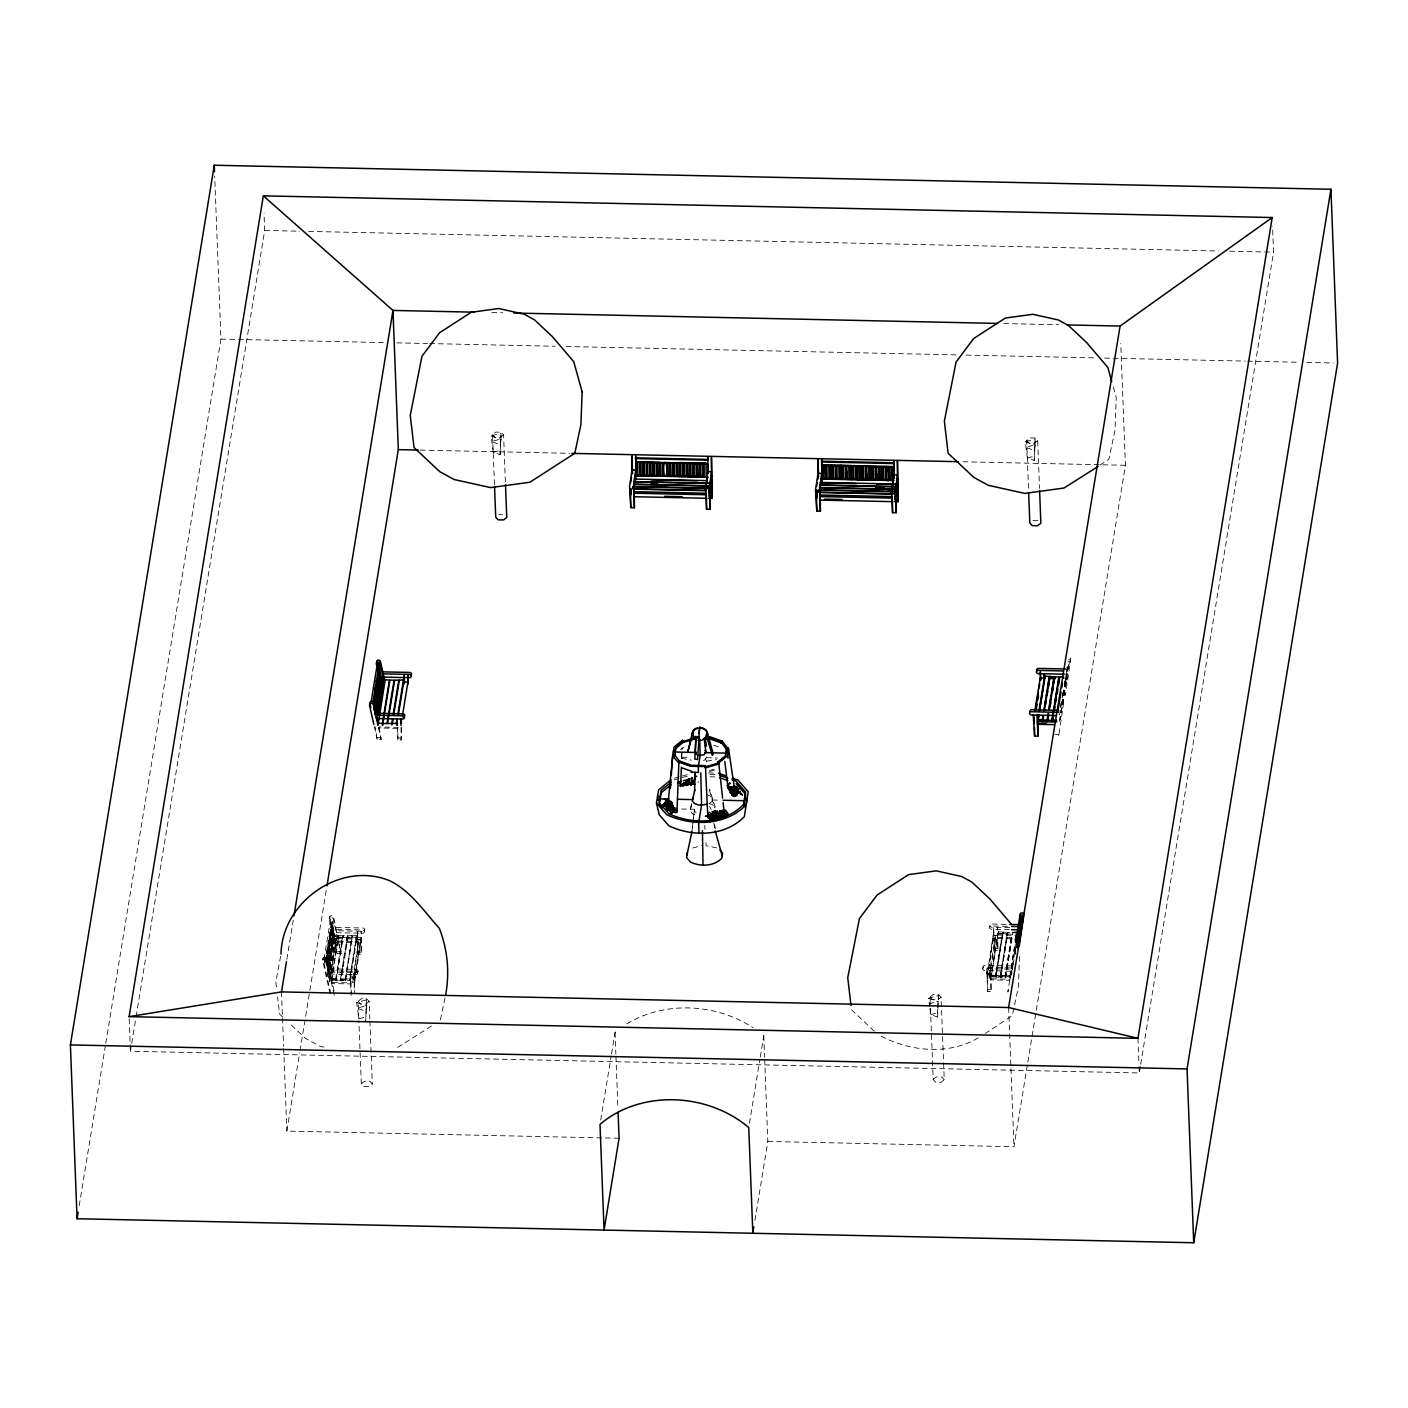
<?xml version="1.0" encoding="UTF-8"?>
<svg xmlns="http://www.w3.org/2000/svg" width="1408" height="1408" viewBox="0 0 1408 1408"><rect width="100%" height="100%" fill="white"/><g stroke="black" fill="none" stroke-linecap="round" stroke-linejoin="round"><path stroke-width="0.75" stroke-dasharray="5 3.75" d="M366.661 999.786L365.675 1021.328L366.661 999.786L356.717 1002.566L358.846 1018.899L366.414 1016.787M500.104 454.731L501.072 433.189L491.146 435.952L493.275 452.302L500.104 454.731L501.072 433.189M929.966 1008.48L930.758 1014.622L937.587 1017.034L937.587 1009.237M937.587 1007.301L938.573 995.491L928.629 998.272L929.702 1006.438M1034.211 460.504L1035.179 438.962L1025.253 441.742L1027.382 458.075L1034.211 460.504L1035.179 438.962M937.587 1017.034L938.573 995.491M681.736 758.454L682.158 747.666M1019.55 956.419L1018.371 987.008L1012.299 1015.59L985.442 1033.384M331.214 980.338L338.378 935.352L342.549 935.686L342.478 937.323L338.307 936.989L331.214 980.338L335.386 980.672L342.549 935.686M335.386 980.672L335.456 979.035L331.285 978.701M338.307 936.989L338.378 935.352M350.398 978.525L350.469 976.888L354.622 977.222L361.082 937.816L356.91 937.482L350.398 978.525L354.552 978.859L354.693 982.362L352.757 982.326L352.616 978.824L359.058 939.418L360.994 939.453L354.693 982.362M352.616 978.824L354.552 978.859L354.622 977.222M354.552 978.859L361.082 937.816M991.214 976.73L998.378 931.744L1002.531 932.078L1002.461 933.715L995.368 977.064L991.214 976.73L998.378 931.744M995.368 977.064L1002.531 932.078M995.949 977.064L1003.112 932.096L1007.266 932.43L1007.195 934.05L1000.102 977.398L995.949 977.064L1003.112 932.096M1000.102 977.398L1007.266 932.43M681.507 758.19L681.842 751.819M698.122 782.83L698.245 781.581M692.877 822.923L691.909 831.635L694.602 808.051M693.334 818.84L694.408 809.283L679.677 808.966M1015.274 946.37L1014.64 950.682L1014.974 948.71M1011.93 971.573L1011.419 975.022L1012.774 966.715M1060.664 707.608L1061.579 701.624M1062.459 696.89L1063.638 689.093M1068.214 665.843L1065.645 682.51L1065.31 678.427M1065.134 680.205L1065.363 684.323M1066.49 671.704L1067.211 666.776M1062.09 704.282L1066.507 671.158M1060.558 704.018L1062.494 704.317L1063.005 700.867M1066.613 680.328L1067.141 676.878L1060.171 719.734L1060.699 716.285L1058.763 715.986M1068.936 664.91L1069.446 661.461L1067.528 661.162M79.2 1205.741L105.424 1045.405M105.776 1043.24L220.95 339.082L214.685 176.123M1140.357 1066.454L1139.301 1072.949L130.434 1051.248L135.749 1018.776M136.101 1016.611L264.686 230.454L264.018 213.154M286.845 959.341L293.234 920.269M619.08 1138.245L286.862 1131.099L299.64 1052.973M299.992 1050.808L326.621 888.026M322.784 960.01L323.118 958.038M329.56 918.632L329.877 916.661M324.016 959.112L330.458 919.706L332.376 919.494L333.15 922.979L326.709 962.386L324.808 962.597L324.016 959.112L325.934 958.901L329.05 973.491L325.512 961.523L326.515 960.362L325.512 961.523M324.808 962.597L331.25 923.19L330.458 919.706M326.938 957.792L329.648 969.848L326.286 956.824L329.349 971.661L325.811 959.693L332.376 919.494M328.997 968.88L326.709 954.254L327.694 953.11L329.947 968.035L326.586 955.011M327.818 952.354L327.166 951.386L330.546 964.41L327.008 952.442L329.419 966.31L330.422 965.166L327.466 949.555L329.894 963.442M328.715 946.898L328.064 945.93L331.426 958.971L327.888 947.003L330.317 960.872L331.302 959.71L328.363 944.117L330.792 958.003M329.595 941.459L328.962 940.491L332.024 955.328L329.085 939.734L330.07 938.573L331.672 952.547M330.493 936.003L329.842 935.035L333.203 948.077L329.666 936.109L332.094 949.978L333.08 948.834L330.141 933.222L332.57 947.109M331.39 930.565L330.739 929.597L334.101 942.621L330.563 930.653L332.992 944.539L333.978 943.378L331.038 927.784L333.45 941.653M336.67 938.52L330.211 977.926L328.31 978.138L327.518 974.653L333.978 935.246L335.878 935.035L336.67 938.52L333.872 939.083L331.338 925.971L333.573 940.914L334.576 939.752L331.637 924.158L334.699 938.995M328.24 973.579L325.688 960.45M328.539 971.766L329.525 970.605L327.219 955.979M328.31 978.138L334.875 937.939L332.147 925.883M335.157 936.126L334.171 937.27L335.157 936.126L332.446 924.053M330.211 977.926L329.437 974.442L335.878 935.035M329.595 978.331L336.037 938.907L337.99 938.96L331.672 981.869L329.736 981.834L329.595 978.331L331.549 978.366L331.672 981.869M329.736 981.834L336.037 938.907M331.197 978.965L331.021 980.021L350.539 980.443L350.715 979.387L331.197 978.965L331.813 983.541L350.662 983.946L350.838 982.89L331.989 982.485M337.11 953.656L329.806 917.506A1.954 1.637 9.3 0 1 331.355 915.675A1.954 1.637 9.3 0 1 333.626 917.083L341.053 953.744L337.11 953.656L329.49 919.477A1.954 1.637 9.3 0 1 331.038 917.646A1.954 1.637 9.3 0 1 333.309 919.054L341.053 953.744M336.072 980.69L343.165 937.341L347.318 937.429L347.266 935.792L343.094 935.704L336.072 980.69L340.243 980.778L347.829 935.81L351.965 935.651L352.176 937.288L348.022 937.446L340.93 980.795L345.083 980.637L352.528 935.651L356.682 935.51L349.782 980.496L345.646 980.637L345.453 979.018L349.589 978.859L356.682 935.51M379.157 727.373L381.11 739.552L377.168 739.464L375.109 726.81M347.266 935.792L340.243 980.778M345.083 980.637L351.965 935.651M345.646 980.637L352.528 935.651M352.757 982.326L359.058 939.418M357.826 954.114L357.333 931.163L357.826 954.114L361.152 954.184L361.222 931.251L361.152 954.184M397.496 728.376L397.672 727.32L378.822 726.915L378.646 727.971L397.496 728.376L397.355 724.874M357.685 973.034L358.002 971.062A1.954 1.637 9.3 0 0 355.995 969.39L329.173 968.81L328.838 970.781L355.678 971.362A1.954 1.637 9.3 0 1 357.685 973.034A1.954 1.637 9.3 0 1 355.802 974.635L329.578 974.072M364.443 931.656L364.778 929.685A1.954 1.637 9.3 0 0 362.771 928.013L335.931 927.432L335.614 929.403L362.437 929.984A1.954 1.637 9.3 0 1 364.443 931.656A1.954 1.637 9.3 0 1 362.578 933.258L336.354 932.694L336.67 930.723L362.894 931.286A1.954 1.637 9.3 0 0 364.778 929.685M401.403 727.531L401.21 739.974L397.883 739.904L397.795 727.443M600.706 1120.082L611.178 1056.018M611.53 1053.888L615.032 1032.522A105.002 87.63 9.3 0 1 618.218 1029.899M706.728 756.906L704.669 760.021L701.853 760.795M706.517 761.957L705.496 758.824M711.234 809.635L709.526 806.221M749.461 1123.285L759.933 1059.221M760.285 1057.074L763.77 1035.725A105.002 87.63 9.3 0 0 760.866 1033.349M754.917 1220.454L767.835 1141.448L764.685 1059.467M982.731 968.933L983.066 966.962A1.954 1.637 9.3 0 1 984.931 965.36L1011.771 965.941L1011.437 967.912L984.614 967.331A1.954 1.637 9.3 0 0 982.731 968.933A1.954 1.637 9.3 0 0 984.738 970.605L1010.962 971.168L1011.278 969.197L985.072 968.634A1.954 1.637 9.3 0 1 983.066 966.962M1009.466 929.614L991.514 929.227A1.954 1.637 9.3 0 1 989.507 927.555L989.824 925.584A1.954 1.637 9.3 0 1 991.707 923.982L1007.67 924.51M995.491 935.546L989.05 974.952L987.114 974.899L993.362 933.856L997.498 933.698L997.691 935.334L993.555 935.493L987.237 978.419L989.19 978.454L995.632 939.048L995.491 935.546L993.555 935.493L993.362 933.856M987.237 978.419L993.555 935.493M987.765 991.619L986.726 968.669L987.765 991.619L991.109 991.69L990.616 968.757L991.109 991.69M994.541 950.242L993.502 927.291L994.541 950.242L997.867 950.312L997.392 927.379L997.867 950.312M990.81 975.286L990.634 976.342L1010.152 976.765L1010.31 975.709L990.81 975.286L990.774 979.862L1009.624 980.267L1009.8 979.211L990.95 978.789L990.774 979.862M987.114 974.899L991.25 974.741L997.498 933.698M997.586 933.909L1012.053 934.173L1004.96 977.522L1000.806 977.434L1000.736 975.779L1007.829 932.43L1012 932.536M1000.806 977.434L1007.829 932.43M1004.96 977.522L1011.648 934.701M1014.869 946.37L1009.8 977.363L1005.664 977.522L1012.546 932.536M1005.664 977.522L1012.739 934.173M1009.8 977.363L1014.218 947.549M1008.198 990.088L1007.882 992.059L1013.285 955.662A1.954 1.637 9.3 0 1 1013.654 954.906M1010.944 974.758L1015.344 947.795M1012.282 969.496L1013.637 961.189M1014.587 954.078L1015.608 947.848M1013.109 964.638L1014.464 956.349M1014.816 954.272L1015.485 950.118M1015.326 954.29L1015.52 952.16M1061.262 704.158L1061.456 702.029M1063.515 690.395L1063.867 693.387M1064.818 682.37L1064.994 681.314M1062.97 694.971L1064.325 686.682M1064.659 684.605L1065.346 680.451L1065.469 683.954M1059.362 721.301L1065.821 681.437L1064.835 681.296M1066.56 675.981L1066.736 674.925M1066.859 674.168L1066.208 672.971M1067.334 671.299L1066.331 672.232M1062.494 704.317L1069.446 661.461M1065.733 693.211L1065.398 695.182L1070.749 659.296A1.954 1.637 9.3 0 0 1068.056 657.448M767.835 1141.448L1013.971 1146.728L1027.47 1064.272M1027.822 1062.09L1125.432 465.274L1120.75 343.464M1140.709 1064.29L1273.554 252.155L1272.55 226.195M280.614 956.261L275.827 981.992L276.584 988.416M440.387 1019.867L445.579 995.386M690.483 809.195L691.768 803.44M691.61 803.686L690.184 811.008L692.982 814.194L696.608 815.478M494.472 484.598L492.554 434.667L495.739 432.115L501.248 432.238L503.589 434.914L505.419 482.68M503.589 434.914L500.403 437.448L494.877 437.342L492.554 434.667M1028.491 488.206L1026.661 440.44L1029.846 437.888L1035.355 438.011L1037.678 440.686L1039.526 488.453M1037.678 440.686L1034.51 443.238L1028.984 443.115L1026.661 440.44M358.794 1018.635L358.125 1001.264L361.31 998.712L366.819 998.835L369.16 1001.51L369.829 1018.882M680.75 749.584L683.901 747.067M369.16 1001.51L365.974 1004.045L360.448 1003.939L358.125 1001.264M708.998 803.898L712.043 801.451L712.518 798.582L710.283 796.03L705.971 794.499M361.293 1083.773L364.478 1081.221L369.987 1081.344L372.328 1084.002L369.142 1086.554L363.616 1086.448L361.293 1083.773L358.882 1020.8M930.037 996.97L933.222 994.435L938.731 994.541L941.072 997.216L944.24 1079.725L941.054 1082.277L935.528 1082.154L933.205 1079.478L930.037 996.97L932.36 999.645L937.886 999.768L941.072 997.216M933.205 1079.478L936.39 1076.926L941.899 1077.05L944.24 1079.725M1100.018 465.15L1108.923 459.043L1114.978 430.478L1116.245 397.69L1112.901 385.616M431.482 1025.974L395.454 1048.854M978.208 1037.854C948.781 1055.613 908.442 1051.477 879.102 1035.003M493.275 452.302L500.843 450.19M1027.382 458.075L1034.95 455.963M674.467 778.219L680.434 776.547M682.422 775.984L688.389 774.33M674.203 779.838L680.381 778.114M682.44 777.533L690.694 775.227M709.491 770.475L715.686 768.75M709.474 771.566L717.059 769.437M692.859 848.003L701.448 845.61M929.016 1003.886L938.678 1001.176M930.758 1014.622L938.326 1012.493M706.64 761.13L716.443 759.651M331.25 923.19L333.15 922.979M325.811 959.693L326.814 958.549L328.416 972.523M327.518 974.653L329.437 974.442M352.739 937.288L356.875 937.147M344.89 979L340.736 979.158L340.93 980.795M986.902 973.262L991.056 973.122M1005.453 975.885L1009.606 975.726M264.686 230.454L299.851 231.211M308.651 231.405L1218.589 250.976M1229.589 251.205L1273.554 252.155M491.832 312.558L502.814 312.787M1003.658 323.558L1058.57 324.738M220.95 339.082L385.81 342.619M396.81 342.866L427.574 343.517M429.774 343.57L555.069 346.262M566.051 346.491L957.317 354.904M966.117 355.098L1095.811 357.878M1104.594 358.072L1245.27 361.099M1247.47 361.152L1298.035 362.243M1306.818 362.419L1333.2 363M420.288 450.102L569.659 453.323M962.878 461.771L1125.432 465.274M1033.014 520.397L1038.523 520.52M498.907 514.624L502.586 514.712M1055.032 734.501L1058.957 734.589L1058.64 736.56L1063.973 700.674A1.954 1.637 9.3 0 0 1063.216 699.125M377.502 737.493L381.427 737.581M398.2 737.933L401.526 738.003M681.982 757.222L690.712 757.398M706.587 757.75L717.499 757.979M708.365 772.957L716.373 773.133M709.914 774.4L715.563 774.523M710.002 776.811L717.534 776.987M712.272 800.008L720.931 800.202M1009.782 927.643L991.83 927.256A1.954 1.637 9.3 0 1 989.824 925.584M997.41 934.965L1016.91 935.387M997.709 937.411L1016.576 937.816M997.533 938.485L1016.4 938.89M993.696 939.013L995.632 939.048M994.858 948.27L998.202 948.341M337.973 937.587L357.474 938.01L357.298 939.066L337.797 938.643M336.178 942.427L338.131 942.462M359.198 942.92L361.134 942.955M337.427 951.702L341.37 951.773M358.142 952.142L361.469 952.213M1000.736 975.779L1004.907 975.885M329.894 972.101L356.118 972.664A1.954 1.637 9.3 0 0 358.002 971.062M988.099 989.648L991.426 989.718M1007.354 926.482L991.39 925.954A1.954 1.637 9.3 0 0 989.507 927.555M998.307 933.381L1002.461 933.715M1003.024 933.715L1007.195 934.05M991.285 975.093L995.456 975.427M996.019 975.445L1000.173 975.779M356.84 939.118L360.994 939.453M1064.536 683.109L1065.522 683.25M1063.357 690.378L1064.342 690.518M1063.058 692.19L1064.043 692.331M1062.934 692.947L1059.485 715.053L1060.488 714.12M1062.758 694.003L1063.744 694.144M1061.28 703.085L1062.266 703.226M681.384 758.226L691.31 760.126M324.051 1047.077L319.774 1046.126L305.395 1038.312L288.693 1022.63M1025.253 441.742L1034.211 444.91M491.146 435.952L500.104 439.138M713.627 745.219L719.224 747.208M709.051 803.44L712.659 804.725L715.458 807.91L709.526 789.061M716.672 847.88L706.165 845.715L705.69 839.608M928.629 998.272L937.587 1001.458M356.717 1002.566L365.675 1005.734M851.488 1009.8L875.794 1032.592M282.621 1016.946L279.576 1014.094L277.587 996.97M694.197 810.515L696.115 812.698M709.35 790.134L714.595 807.787M332.27 925.126L334.998 937.182M378.382 727.302L381.11 739.552M374.317 726.634L377.168 739.464M334.136 991.109L326.85 958.461A1.954 1.637 9.3 0 0 324.579 957.053A1.954 1.637 9.3 0 0 323.03 958.883L330.669 993.08M334.277 995.122L326.533 960.432A1.954 1.637 9.3 0 0 324.262 959.024A1.954 1.637 9.3 0 0 322.714 960.854L330.352 995.051M714.613 824.648L715.405 828.714M713.768 823.134L714.859 828.978M347.829 935.81L348.022 937.446M349.589 978.859L349.782 980.496M704.739 825.458L704.968 829.453M1137.963 1038.33L1138.966 1064.29M1139.054 1066.454L1139.301 1072.949M1010.117 975.392L1010.258 978.912M1008.621 1007.53L1013.971 1146.728M989.05 974.952L989.19 978.454M763.77 1035.725L764.614 1057.302M615.032 1032.522L615.859 1054.099M615.93 1056.264L617.918 1108.043M397.39 727.32L397.883 739.904M369.899 1021.046L372.328 1084.002M350.574 972.541L351.366 993.52M350.715 979.387L350.662 983.946M350.24 974.512L351.05 995.491M343.094 935.704L343.165 937.341M281.512 991.901L283.606 1046.267M283.694 1048.45L286.862 1131.099M129.184 1018.811L130.099 1042.606M130.187 1044.771L130.434 1051.248M401.051 727.408L401.21 739.974M354.446 972.629L354.71 993.59M354.13 974.6L354.323 991.373M626.824 1023.915A105.002 87.63 9.3 0 1 753.174 1027.787M1012.968 957.634A1.954 1.637 9.3 0 1 1014.13 956.384M1062.899 701.096A1.954 1.637 9.3 0 1 1063.656 702.645M1068.725 659.366A1.954 1.637 9.3 0 1 1070.414 661.267M328.592 947.654L327.589 948.816L330.827 962.597L328.592 947.654M329.472 942.216L328.486 943.36L331.725 957.141L329.472 942.216M330.37 936.76L329.384 937.922L332.622 951.702L330.37 936.76M331.267 931.322L330.264 932.466L333.502 946.264L331.267 931.322M338.747 941.107L338.571 942.163L357.438 942.568L357.614 941.512L338.747 941.107M366.766 1005.47L365.816 1011.278L357.104 1008.181L366.766 1005.47M501.195 438.874L500.245 444.682L491.533 441.584L501.195 438.874M1035.302 444.646L1034.352 450.454L1025.64 447.357L1035.302 444.646M1066.789 669.346L1067.458 670.542L1066.789 669.346M1067.088 667.533L1067.739 668.73L1067.088 667.533"/><path stroke-width="1.5" d="M635.448 458.674L635.694 455.946L636.187 475.834M707.608 460.222L707.854 457.494L707.978 458.638M694.971 779.662L695.077 773.59M699.899 726.792C699.987 727.056 696.115 746.733 704.158 738.461M694.637 790.891L694.954 772.13M678.85 763.048L676.931 812.363L675.629 812.733L668.008 804.003L672.654 755.973L674.643 755.726L675.858 748.299L683.707 741.998M681.402 767.096L680.627 786.509L680.029 785.822L694.39 781.81M635.747 473.651L633.318 488.277L635.677 470.043L632.069 469.955L629.552 486.358L630.802 507.637L634.41 507.725L634.304 495.422M378.048 724.75L385.211 679.782L389.382 680.117L382.219 725.085M403.674 683.531L403.744 681.912L407.898 682.246L407.827 683.866M1039.104 714.648L1038.048 721.142L1042.202 721.477L1042.906 717.147M1042.202 721.477L1042.994 715.51M1048.062 713.698L1046.936 721.829L1042.765 721.494L1043.557 715.528M1045.141 677.794L1045.211 676.157L1049.365 676.491L1047.869 686.805M1048.45 686.805L1049.928 676.509L1054.099 676.843L1053.307 682.81M699.23 733.462L699.494 729.344M695.306 752.435L695.992 738.144M670.366 788.48L670.982 779.803L658.61 789.87L656.462 802.982L659.226 814.774L668.87 825.81C692.842 837.197 725.067 836.44 744.374 816.605L747.173 798.354L744.603 798.301L744.691 800.712L723.078 800.254M671.282 775.474L672.654 755.973M691.909 831.635L686.981 854.938M693.81 781.493L694.074 779.398M706.27 497.218L706.094 498.274L633.934 496.725L633.899 484.933M711.181 483.226L711.55 480.709L711.269 484.774L711.181 483.226L633.97 481.571M892.25 500.579L892.074 501.635L819.914 500.086L819.72 495.018L820.072 492.501L892.232 494.05M897.53 484.07L897.248 488.154L897.53 484.07L820.301 482.416M1016.558 937.763L1020.061 914.285A1.954 1.637 9.3 0 1 1022.226 912.965A1.954 1.637 9.3 0 1 1023.915 914.866M1019.198 946.528L1023.581 916.837A1.954 1.637 9.3 0 0 1021.891 914.936A1.954 1.637 9.3 0 0 1019.726 916.256M1017.861 935.616L1018.389 932.149L1020.307 932.448L1019.797 935.898L1017.861 935.616L1016.84 941.829M1020.694 916.749L1020.184 920.198L1022.102 920.498L1022.63 917.03L1020.694 916.749L1015.942 945.771M1017.28 942.339L1020.395 922.363M1018.846 937.006L1017.227 947.742L1017.298 941.266M1017.333 947.162L1021.222 922.486M70.4 1044.912L214.28 165.246L1330.93 189.27L1337.6 363.088L1193.72 1242.754L77.07 1218.73L70.4 1044.912L1187.05 1068.918L1330.93 189.27M77.07 1218.73L78.144 1212.235M129.114 1016.646L263.349 195.853L1272.216 217.536L1137.963 1038.33L129.114 1016.646L281.512 991.901L1008.621 1007.53L1137.963 1038.33M281.512 991.901L286.493 961.506M293.938 915.939L392.973 310.429L263.349 195.853M326.973 885.861L398.323 449.645L392.973 310.429L474.25 312.171M371.184 701.466L377.291 664.136L379.21 663.907L379.984 667.392L373.877 704.722M372.75 703.331L379.21 663.907M374.229 699.336L376.781 712.466L376.13 711.498M377.062 710.635L373.701 697.611L375.971 707.661M375.531 691.328L374.898 690.36M378.259 703.384L375.197 688.53L377.432 703.472M376.376 681.278L378.928 694.408M376.675 679.466L376.499 680.522M377.854 677.09L380.336 690.677L377.784 677.547M378.382 673.922L380.934 687.051L380.283 686.083M381.515 683.408L378.154 670.384L381.234 685.238L378.277 669.627L381.005 681.701L381.99 680.539L379.28 668.483M376.728 704.563L377.414 700.41M376.482 714.278L373.93 701.149L375.654 714.366L376.658 713.205M376.781 712.466L373.824 696.854L376.552 708.928M377.362 708.822L374.827 695.71M377.837 705.954L376.851 707.098L377.837 705.954L375.179 693.422M377.96 705.197L375.408 692.067L377.15 705.285L378.136 704.141M379.034 698.685L378.03 699.846L379.034 698.685L376.763 688.635M379.315 696.872L378.33 698.034L379.315 696.872L376.605 684.816M379.438 696.115L376.904 683.003L378.629 696.221L379.614 695.059M377.502 679.378L380.037 692.49L377.626 678.621M380.336 690.677L380.512 689.621M380.811 687.808L379.808 688.952L380.811 687.808L378.083 675.734M380.934 687.051L378.805 671.352M381.814 681.595L381.99 680.539M376.728 716.514L376.411 718.485L402.635 719.048A1.954 1.637 9.3 0 0 404.518 717.464A1.954 1.637 9.3 0 0 402.512 715.774L375.672 715.211L375.989 713.24L402.829 713.803A1.954 1.637 9.3 0 1 404.835 715.493A1.954 1.637 9.3 0 1 402.952 717.077M376.939 714.718L382.712 679.448L380.794 679.677M378.4 714.05L383.486 682.933L382.712 679.448M382.835 723.466L389.928 680.117L394.099 680.205L387.006 723.554L382.835 723.466L382.906 725.102M391.917 725.05L392.427 719.083M393.131 714.754L398.798 680.064L394.662 680.222L387.57 723.571L391.706 723.413M392.99 719.101L392.269 723.43L396.422 723.272L397.126 718.942L397.32 725.226M393.694 714.754L399.362 680.082L403.515 679.923L403.709 681.56M397.83 714.595L403.515 679.923M398.306 715.088L403.744 681.912M402.477 715.422L407.898 682.246M630.608 482.979L631.523 477.33M630.802 507.637L630.45 489.051M706.059 486.482L705.461 489.826L707.837 471.592L711.445 471.662L709.174 489.597M706.675 482.715L707.59 477.083M706.13 493.698L706.094 498.274M708.787 492.765L711.515 475.27M709.667 486.552L710.178 509.344L706.57 509.274L706.464 496.971M708.928 496.267L710.618 485.971M711.146 483.525L710.829 487.432L711.146 483.525L633.917 481.87M711.973 498.362L711.462 457.565L711.973 498.362L708.365 498.291M705.144 765.6L705.179 766.814L717.57 763.347L717.534 762.133L725.384 755.85L726.598 748.422L728.429 748.194L727.126 756.149L718.714 762.89L718.766 764.086L705.496 767.8L705.144 765.6L691.522 765.318L680.346 761.341L678.973 763.224L672.813 756.184L674.08 747.032L682.475 740.291L683.725 742.245L696.115 738.778M680.346 761.341L680.398 762.555L674.59 754.758L675.805 747.331L683.672 741.03M695.446 751.661L696.397 754.6M692.859 798.16L692.384 801.029L694.619 803.581L698.949 805.112L707.397 804.338M691.117 772.306L698.403 772.464L698.333 765.459M698.368 766.427L700.304 754.53M687.403 852.368L686.576 857.525L690.554 862.083C700.462 866.782 713.768 866.466 721.758 858.282L722.603 853.125L719.946 850.08M698.579 820.459L699.019 832.709M699.002 820.899L701.571 805.165L700.744 772.834M743.688 806.89L745.694 794.534L736.138 783.587M816.587 486.341L817.203 482.574M821.726 477.013L819.298 491.638L821.656 473.405L818.048 473.317L815.531 489.72L816.781 510.998L820.389 511.086L820.283 498.784M816.781 510.998L816.358 490.318M821.85 484L822.043 478.262M819.914 500.086L820.09 499.013M753.861 1226.861L752.822 1233.267L748.757 1127.544A105.002 87.63 9.3 0 0 600.002 1124.358L604.067 1230.064L619.08 1138.245L618.094 1112.355M892.038 489.843L891.44 493.187L893.816 474.954L897.424 475.024L895.048 493.275L897.494 478.632M892.654 486.077L893.27 482.328M895.646 489.914L896.157 512.706L892.549 512.635L892.443 500.333M819.896 485.232L897.125 486.886L894.907 499.646L894.784 496.126M897.952 501.723L897.442 460.926L897.952 501.723L894.344 501.653M1035.091 709.386L1040.178 678.286L1044.331 678.128L1043.856 683.901M1035.302 711.022L1038.347 692.366M1039.034 688.213L1039.702 684.059M1036.446 708.312L1037.133 704.158M1037.802 700.022L1038.488 695.869M1037.854 723.659L1037.925 736.12L1034.598 736.05L1034.51 727.778M1038.893 711.304L1044.331 678.128M1038.752 715.018L1038.083 719.171L1037.89 717.534M1041.814 696.362L1039.438 710.864L1045.211 676.157M1042.483 692.208L1043.17 688.054M1054.363 724.645L1037.608 724.275L1037.766 723.219L1046.162 723.395M1043.698 711.181L1049.365 676.491M1045.035 704.141L1045.757 699.811M1046.461 695.464L1047.165 691.134M1044.261 711.198L1049.928 676.509M1042.765 721.494L1043.486 717.165M1045.598 704.158L1046.32 699.811M1047.024 695.482L1047.728 691.152M1048.784 709.35L1054.099 676.843M1049.418 706.658L1051.195 695.816M1051.899 691.486L1052.603 687.139M1049.347 709.368L1054.662 676.861L1058.816 676.949L1051.794 721.934L1047.64 721.846L1048.626 713.698M1050.122 706.675L1050.826 702.346M1052.603 691.504L1053.307 687.157M1054.011 682.827L1054.662 676.861M1015.274 941.054L1016.699 932.378L1012.546 932.536M1015.555 942.216L1016.576 935.986L1018.512 936.038M1018.054 927.819L1017.738 929.79L1011.525 929.65M1052.146 719.77L1052.867 715.44M1053.571 711.093L1054.275 706.763M1054.979 702.434L1055.701 698.086M1056.405 693.757L1057.109 689.427M1057.83 685.08L1058.534 680.75M1052.286 720.315L1056.44 720.157L1056.634 721.794L1052.48 721.952L1052.286 720.315L1059.379 676.966L1063.515 676.808L1063.726 678.445M1052.85 719.77L1053.554 715.44M1054.258 711.11L1054.962 706.781M1055.683 702.434L1056.387 698.104M1057.091 693.774L1057.813 689.427M1058.517 685.098L1059.221 680.768M1017.597 939.453L1017.421 940.509L1018.424 939.576M1017.72 938.696L1019.603 932.325L1018.547 938.819M1017.702 947.461L1022.63 917.03M1017.931 946.968L1020.307 932.448M1008.621 1007.53L1120.082 326.058L1272.216 217.536M1057.848 711.48L1061.034 691.979M1061.755 687.65L1062.459 683.302M281.019 954.131C281.899 901.894 340.683 860.482 389.822 880.792C410.784 891 424.125 911.469 439.331 928.312C447.709 949.837 449.75 972.699 445.579 995.386M630.96 488.435L630.59 490.459L630.538 488.752M633.054 486.781L710.283 488.435L709.949 492.166L710.723 486.112L633.494 484.44M710.389 489.843L710.723 486.112M896.262 491.797L895.946 495.528L896.262 491.797L819.034 490.142M896.702 489.474L896.368 493.205L896.702 489.474L819.474 487.819M694.813 789.818L692.63 799.586L677.494 799.269M670.683 801.011L670.402 802.314L671.282 801.698M635.87 479.829L635.73 457.829L707.89 459.395L707.854 472.912M635.818 461.648L707.784 464.006M637.63 461.93L639.566 461.965L637.63 461.93L637.806 475.499L639.83 475.218L637.806 475.499M642.893 462.035L643.157 475.288L641.221 475.235M644.459 475.658L646.483 475.358L644.459 475.658L644.283 462.07M649.81 475.429L647.856 475.376M652.872 462.246L653.118 475.499L651.182 475.446M654.438 475.869L656.445 475.57L654.438 475.869L654.245 462.282M659.771 475.64L657.747 475.939L657.571 462.352M662.763 462.81L663.027 476.045L661.074 476.01L660.81 462.757L662.763 462.81L663.027 476.045M661.074 476.01L663.098 475.71M664.4 476.08L666.424 475.781L664.4 476.08C661.602 457.582 668.571 458.022 666.336 476.115M667.462 462.898L669.486 462.598L669.662 476.186L667.726 476.15L667.462 462.898L669.486 462.598M667.726 476.15L667.533 462.563M670.789 462.968L672.813 462.686L672.989 476.256L671.053 476.221L670.789 462.968L672.813 462.686M671.053 476.221L673.059 475.922M674.186 462.704L676.139 462.757L674.186 462.704L674.362 476.291L676.386 475.992L674.362 476.291M677.442 463.126L679.448 462.827L679.642 476.414L677.688 476.362L677.442 463.126L679.448 462.827M677.688 476.362L677.512 462.774M680.838 462.845L682.774 462.898L680.838 462.845L681.014 476.432L682.968 476.485L682.774 462.898M679.642 476.414L677.776 476.027M681.014 476.432L683.038 476.133M684.165 462.915L686.101 462.968L684.165 462.915L684.341 476.502L686.365 476.203L684.341 476.502M687.403 463.338L689.427 463.038L689.603 476.626L687.667 476.573L687.403 463.338L689.427 463.038M687.667 476.573L687.474 462.986M690.8 463.074L692.754 463.109L690.8 463.074L690.994 476.643L692.93 476.696L692.754 463.109M689.603 476.626L687.738 476.238M690.994 476.643L693 476.362M694.126 463.144L696.062 463.179L694.126 463.144L694.302 476.714L696.326 476.432M697.365 463.549L699.389 463.25L699.582 476.837L697.629 476.802L697.365 463.549L699.389 463.25M700.779 463.285L702.715 463.32L700.779 463.285L700.955 476.872L702.891 476.907L702.715 463.32M700.955 476.872L702.979 476.573M704.106 463.355L706.042 463.39L704.106 463.355L704.282 476.942L706.306 476.643M893.886 478.562L893.869 462.757L821.709 461.19L821.85 483.19M893.939 466.576L821.797 465.01M823.803 478.861C825.95 446.424 819.245 481.202 825.81 478.579M826.936 465.362L828.872 465.397L826.936 465.362L827.112 478.949L829.136 478.65M830.262 465.432L832.198 465.467L830.262 465.432L830.438 479.019L832.392 479.054L832.198 465.467M830.438 479.019L832.462 478.72M833.589 465.502L835.525 465.538L833.589 465.502L833.765 479.09L835.789 478.79M836.898 465.573L838.851 465.608L836.898 465.573L837.091 479.16L839.115 478.861L837.091 479.16M840.224 465.643L842.178 465.678L840.224 465.643L840.418 479.23L842.354 479.266L842.178 465.678M840.418 479.23L842.424 478.931M843.55 465.714L845.504 465.749L843.55 465.714L843.726 479.301L845.75 479.002L843.726 479.301M846.806 466.118L848.813 465.819L849.006 479.406L847.053 479.371L846.806 466.118L848.813 465.819M847.053 479.371L846.982 471.469M850.203 465.854L852.139 465.89L850.203 465.854L850.379 479.442L852.333 479.477L852.139 465.89M849.006 479.406L847.141 479.037M850.379 479.442L852.403 479.142M853.53 465.925L855.466 465.978L853.53 465.925L853.706 479.512L855.73 479.213M856.768 466.347L858.792 466.048L858.968 479.618L857.032 479.582L856.768 466.347L858.792 466.048M857.032 479.582L856.838 465.995M860.165 466.066L862.118 466.118L860.165 466.066L860.358 479.653L862.294 479.706L862.118 466.118M858.968 479.618L857.102 479.248M860.358 479.653L862.365 479.354M863.491 466.136L865.427 466.189L863.491 466.136L863.667 479.723L865.691 479.424M867.082 479.459C870.302 482.662 863.72 470.395 866.818 466.206M872.08 466.33L872.344 479.565L870.39 479.53M875.67 479.635L873.717 479.6M877.043 479.67C880.264 482.874 873.699 470.606 876.779 466.435M882.059 466.541L882.306 479.794L880.37 479.741M883.608 480.163L885.632 479.864L883.608 480.163L883.432 466.576M886.934 480.234C883.379 445.914 891.774 486.939 887.022 479.882M891.95 467.086L889.997 467.051L890.261 480.304L892.197 480.339L892.021 466.752L892.25 478.104M686.734 781.07L686.294 782.003L685.643 780.982M679.835 781.44L679.906 784.133M735.486 790.469L735.592 789.536M699.336 739.165L699.688 740.52L697.893 740.203M728.411 784.749L729.52 783.464M719.066 812.962L716.971 815.338L719.154 815.866L720.368 813.349L719.066 812.962L720.192 812.574M734.501 791.138L734.008 790.574M670.93 782.461L661.126 790.31L659.102 802.666L668.677 813.613C692.454 824.912 724.416 824.155 743.582 804.478L745.606 792.123L736.05 781.176L731.914 779.698M671.018 784.872L661.232 792.722L659.208 805.077L661.936 808.21M722.286 759.334L717.57 763.101L718.766 764.086M1098.222 466.382L1063.973 488.03L1024.707 493.398L988.293 485.302L973.931 477.488L948.112 453.27L944.363 421.168L956.067 362.032L973.702 338.501L1005.312 318.067L1032.821 314.301L1058.358 319.968L1068.514 325.547L1086.642 342.549L1107.867 367.488L1111.774 381.586M668.571 801.75L667.445 801.046L669.856 802.102M720.843 741.84L722.269 741.154L728.464 749.408L726.651 749.619L720.843 741.84L709.667 737.862M722.427 742.051L720.878 742.808L709.702 738.83L704.598 738.725M720.896 743.037L722.322 742.35M735.768 788.973L735.539 788.286M697.365 728.024C692.067 728.534 690.571 735.874 695.64 738.021C684.552 730.066 706.182 722.251 707.467 733.656L705.866 730.277L702.029 728.112M677.67 783.147L679.8 782.39L677.618 782.76M681.19 781.546L680.381 781.968M686.048 779.944L687.614 779.574M714.683 814.035L718.133 813.138M696.819 776.16L695.675 776.706M695.798 737.792L682.528 741.506L682.475 740.291M683.232 780.736L684.534 780.366M668.008 804.003L669.31 803.634M721.09 812.275L722.093 811.994M731.65 787.97L732.53 787.758M672.778 754.987L674.59 754.758M726.634 749.39L728.622 749.144L735.592 795.978L736.912 795.608L729.291 786.878L727.971 787.248L724.803 761.429M672.813 756.184L674.643 755.973M377.696 673.27L378.682 672.109L378.77 676.227M377.731 701.659L375.32 687.79M734.606 787.107L733.85 786.808M1065.363 668.976L1038.541 668.395A1.954 1.637 9.3 0 0 1036.939 670.824M1062.864 670.947L1038.206 670.366A1.954 1.637 9.3 0 0 1036.341 671.968A1.954 1.637 9.3 0 0 1038.33 673.64L1064.554 674.203M1058.605 710.354L1031.765 709.773A1.954 1.637 9.3 0 0 1029.882 711.374M1058.27 712.325L1031.448 711.744A1.954 1.637 9.3 0 0 1029.565 713.346A1.954 1.637 9.3 0 0 1031.571 715.018L1055.718 715.546M1009.835 924.528L1018.53 924.563L1018.213 926.534L1011.701 926.499M513.797 313.034L997.075 323.418M1067.37 324.931L1120.082 326.058M398.323 449.645L418.088 450.067M571.859 453.376L958.478 461.683M635.554 458.621L707.714 460.17M839.291 465.397L863.333 465.907M679.536 462.598L705.778 463.162M823.539 465.626L825.563 465.326L825.739 478.914M868.683 466.594L866.73 466.558L866.994 479.794M870.056 466.629L872.01 466.664L872.256 479.917M873.382 466.699L875.336 466.734M878.645 466.805L876.709 466.77L876.973 480.005M880.035 466.84L881.971 466.875L882.235 480.128M883.362 466.91L885.368 466.611L885.562 480.198M886.67 466.981L888.694 466.682L888.888 480.269M640.869 462.334L642.822 462.37L643.086 475.622M644.195 462.405L646.149 462.44M647.522 462.475L649.458 462.51M650.848 462.546L652.784 462.581L653.048 475.834M654.174 462.616L656.11 462.669M828.608 478.403L889.838 479.723M703.859 476.362L635.888 475.693L708.048 477.242M821.867 479.054L894.027 480.603M821.938 482.874L856.926 483.63M876.603 484.053L894.168 484.493M634.322 479.054L707.256 480.621M651.27 479.846L697.189 480.832M819.949 484.933L897.178 486.587M875.794 487.678L884.382 487.872M651.2 483.49L657.642 483.63M819.526 487.502L896.755 489.157L896.808 490.794L897.125 486.886M633.547 484.141L710.776 485.795M821.726 489.192L826.021 489.28M888.237 490.618L892.514 490.706M661.496 486.376L665.79 486.464M819.086 489.826L896.315 491.498M633.107 486.464L710.336 488.136M818.664 492.166L895.893 493.821M632.685 488.805L705.619 490.371M634.093 489.139L706.253 490.688M819.72 495.018L891.862 496.566L892.074 501.635M633.723 491.656L705.883 493.205L705.954 494.754L633.811 493.205M819.79 496.566L891.95 498.115M824.472 499.118L841.966 499.488M664.734 496.32L682.211 496.69M1048.749 678.427L1055.243 678.568M383.17 677.107L409.394 677.67A1.954 1.637 9.3 0 0 411.277 676.086A1.954 1.637 9.3 0 0 409.27 674.397L382.448 673.834L382.765 671.862L409.587 672.426A1.954 1.637 9.3 0 1 410.678 675.506M1047.57 720.21L1051.741 720.298M1046.144 720.949L1037.467 720.773L1037.608 724.275M706.675 736.824L710.301 736.894L722.269 741.154M704.563 737.757L707.978 737.827M675.206 751.045L673.429 751.01L673.658 757.046M726 752.136L727.778 752.171L728.006 758.208M675.242 752.013L696.397 752.47M704.862 752.646L726.035 753.104M698.738 755.427L704.194 754.758L706.094 751.89L704.88 750.517M705.461 766.586L690.888 766.269L678.92 762.027M668.853 799.075L660.211 798.899L660.123 796.488L657.536 796.435L658.451 800.466M708.506 816.042L710.97 815.197M717.728 813.014L719.03 812.733L715.686 813.683L716.707 813.296M1049.858 678.146L1054.029 678.48M1038.118 719.523L1042.272 719.84M1042.835 719.858L1047.006 720.192M378.118 723.131L382.29 723.466M670.208 803.792L670.718 804.373M1018.6 933.258L1019.586 933.398M1018.301 935.07L1019.286 935.211M1018.019 936.883L1019.005 937.024M1017.122 942.322L1018.107 942.462M705.109 745.8L706.429 746.064L705.197 737.968M718.379 773.168L726.264 775.966M732.178 778.078L738.091 780.173L748.246 791.789L746.099 804.918C725.771 825.792 691.838 826.584 666.618 814.598L656.462 802.982M719.523 775.298L727.778 778.237M682.246 762.96L691.557 766.269M719.611 777.709L727.866 780.648M682.44 768.029L691.75 771.338M717.534 762.133L718.714 762.89M682.422 741.189L683.725 742.245M736.578 789.008L736.102 788.462M733.691 787.846L734.906 788.691L733.603 787.494M735.962 789.87L737.845 791.208L735.275 789.958M733.92 785.963L735.046 786.808L734.395 786.051M676.192 809.336L677.283 810.41L676.509 809.811M729.538 782.866L730.453 783.57M724.275 813.102L724.891 813.789L707.854 817.678L705.514 767.642M1011.243 924.035L990.018 899.096L971.89 882.077L961.734 876.515L936.214 870.848L908.688 874.597L877.078 895.03L859.443 918.562L847.739 977.698L850.995 1005.523M705.179 766.568L705.496 767.8M722.181 855.694L715.229 830.914M378.981 670.296L381.691 682.352M377.291 664.136L378.083 667.603M377.907 676.808L380.635 688.864M377.203 681.19L379.914 693.246M376.429 685.872L379.157 697.946M376.13 687.685L378.858 699.758M376.006 688.442L378.734 700.515M375.056 694.179L375.954 698.192M375.39 696.96L377.661 707.01M374.528 697.523L377.238 709.579M373.683 702.504L376.358 715.035M373.912 706.042L375.725 714.085M373.842 706.323L375.602 714.824M373.718 707.08L375.531 715.123M384.56 679.87L380.459 661.496A1.954 1.637 9.3 0 0 378.189 660.088A1.954 1.637 9.3 0 0 376.64 661.918M384.226 681.842L380.125 663.467A1.954 1.637 9.3 0 0 377.854 662.059A1.954 1.637 9.3 0 0 376.306 663.89L377.749 670.296M377.784 721.248L373.683 702.874A1.954 1.637 9.3 0 0 371.413 701.466A1.954 1.637 9.3 0 0 369.864 703.296L370.814 707.573M377.925 725.261L373.366 704.845A1.954 1.637 9.3 0 0 371.096 703.437A1.954 1.637 9.3 0 0 369.547 705.267L373.842 724.504M704.176 738.32L705.954 752.664M1059.379 676.966L1059.573 678.603M1040.178 678.286L1040.389 679.923L1040.336 671.704L1040.882 680.099M1033.736 717.693L1034.07 722.832M1016.699 932.378L1016.893 934.014M396.422 723.272L396.616 724.909M718.854 763.91L722.621 798.125M723.096 802.402L724.046 810.955M1033.701 715.194L1034.246 723.589M1033.243 715.053L1034.598 736.05M895.294 492.043L896.157 512.706M891.686 491.973L892.549 512.635M819.544 490.406L820.389 511.086M709.315 488.682L710.178 509.344M705.707 488.611L706.57 509.274M633.547 487.045L634.41 507.725M1187.05 1068.918L1193.72 1242.754M1058.816 676.949L1058.886 678.586M1039.597 490.618L1040.864 523.178L1037.678 525.73L1032.152 525.624L1029.829 522.949L1028.65 492.554M1044.296 673.886L1044.454 678.093M1043.891 673.763L1044.138 680.064M1037.538 715.264L1037.696 719.47M1037.133 715.141L1037.925 736.12M1016.576 935.986L1016.699 939.506M819.878 488.294L820.037 492.483M817.062 494.454L817.203 497.974M728.429 748.194L728.464 749.408M726.598 748.422L726.651 749.619M631.083 491.093L631.224 494.613M505.507 484.845L506.757 517.405L503.571 519.957L498.045 519.834L495.722 517.176L494.56 486.781M404.413 681.877L404.166 675.594L404.078 683.848M214.28 165.246L214.526 171.776M699.723 740.467L700.163 755.462M702.451 830.702L703.014 864.934M896.526 485.478L896.597 489.333M894.274 478.667L893.834 460.856L893.587 463.584L821.533 461.982L821.674 459.307L822.166 479.195M880.106 466.506L880.299 480.093M878.733 466.47L878.909 480.058M875.406 466.4L875.582 479.987M873.47 466.365L873.646 479.934M870.144 466.277L870.32 479.864M868.754 466.259L868.947 479.846M865.427 466.189L865.621 479.776M862.03 466.453L862.294 479.706M855.466 465.978L855.642 479.547M852.069 466.242L852.333 479.477M845.504 465.749L845.68 479.336M842.09 466.03L842.354 479.266M838.851 465.608L839.027 479.195M835.525 465.538L835.701 479.125M832.128 465.802L832.392 479.054M828.872 465.397L829.066 478.984M821.709 461.19L821.603 465.802M818.523 477.048L818.066 459.219L818.154 478.878M708.101 464.886L708.259 473.229M706.042 463.39L706.218 476.978M702.645 463.654L702.891 476.907M697.453 463.214L697.682 474.566M696.062 463.179L696.256 476.766M692.666 463.443L692.93 476.696M686.101 462.968L686.277 476.555M682.704 463.232L682.968 476.485M676.139 462.757L676.315 476.326M672.725 463.021L672.989 476.256M659.701 475.974L659.507 462.387L657.501 462.686L657.747 475.939M656.198 462.317L656.374 475.904M650.918 462.211L651.112 475.798M649.546 462.176L649.722 475.763M647.61 462.141L647.786 475.728M646.219 462.106L646.395 475.693M640.957 462L641.133 475.587M639.566 461.965L639.76 475.552M632.544 473.686L632.086 455.858L632.139 473.563M408.126 681.965L408.056 675.664L407.81 683.936M401.315 719.154L401.35 723.342M400.963 719.013L401.034 725.314M722.269 815.848L722.234 816.992L722.269 815.848M708.91 814.81L709.878 816.517L708.91 814.81M582.138 391.917L580.888 424.706L574.816 453.27L529.866 482.258L490.6 487.608L454.186 479.53L439.824 471.715L414.005 447.498L410.256 415.395L421.96 356.259L439.595 332.728L471.205 312.294L498.731 308.528L524.251 314.195L534.406 319.774L552.534 336.776L573.76 361.715L582.138 391.917M695.834 737.123L694.848 759.053L697.541 759.51L699.142 737.035L695.57 736.419C695.904 739.165 701.536 737.37 695.834 737.123M715.757 815.707L715.686 817.01L714.437 815.39L715.757 815.707M723.782 814.862L723.712 816.147L722.462 814.528L723.782 814.862M713.31 811.395L713.258 812.522L712.026 811.747L713.31 811.395M721.354 810.55L721.283 811.677L720.051 810.902L721.354 810.55M691.31 779.363L692.56 780.842L691.31 779.363M685.696 784.432L685.643 785.488L686.946 785.118L685.696 784.432M693.722 783.482L693.669 784.538L694.971 784.168L693.722 783.482M719.083 817.115L721.09 817.098L719.083 817.115M669.944 802.771L669.046 802.296L669.944 802.771M710.512 816.834L710.406 818.189L711.814 818.47L710.512 816.834M715.44 812.557L715.317 814L716.76 812.821L715.44 812.557M723.466 811.712L723.36 813.155L724.786 811.976L723.466 811.712M708.981 812.451L707.784 813.789L708.981 812.451M683.637 783.094L683.531 784.432L682.211 784.221L683.637 783.094M691.662 782.144L691.557 783.482L690.237 783.27L691.662 782.144M737.862 788.48L738.742 789.202L737.862 788.48M667.058 806.045L666.336 807.277L667.058 806.045M713.17 814.669L712.923 816.886L710.389 814.422L710.618 813.102L713.17 814.669M668.923 809.899L668.026 810.55L668.923 809.899M713.416 818.206L713.258 819.544L714.666 818.418L713.416 818.206M664.629 805.077L663.749 806.133L664.629 805.077M738.074 790.363L737.915 791.525L738.074 790.363M711.55 819.403L711.392 820.512L712.818 820.002L711.55 819.403M713.293 813.331L713.944 814.88L714.384 813.63L713.293 813.331M721.336 812.486L721.97 814.035L722.41 812.768L721.336 812.486M685.766 783.094L684.587 783.429L685.027 782.25L685.766 783.094M693.792 782.144L692.613 782.478L693.053 781.299L693.792 782.144M1019.374 928.558L1020.026 929.755L1019.374 928.558M1019.674 926.746L1020.325 927.942L1019.674 926.746M1019.973 924.933L1020.624 926.112L1019.973 924.933M1020.272 923.12L1020.923 924.299L1020.272 923.12M716.302 818.136L717.27 819.086L716.302 818.136M816.904 490.09L816.57 493.821L816.904 490.09M668.747 807.682L667.885 808.403L668.747 807.682M666.653 801.24L666.459 802.261L667.55 800.606L666.653 801.24M733.99 787.864L733.797 788.832L733.99 787.864M736.067 794.112L734.976 795.626L736.067 794.112M669.293 800.818L668.712 803.493L666.917 804.584L669.293 800.818M673.323 806.08L673.042 807.382L673.323 806.08M733.814 792.827L733.234 795.344L735.627 791.877L733.814 792.827M692.331 733.11L688.002 751.203L693.634 730.717L692.331 733.11M729.485 788.885L729.203 790.099L729.485 788.885M732.125 793.848L731.843 795.08L732.125 793.848M666.371 802.894L665.421 804.725L666.371 802.894M736.402 792.686L737.123 791.824L736.402 792.686M664.77 802.648L664.453 803.686L665.632 801.926L664.77 802.648M724.821 815.514L724.434 816.781L725.912 816.411L724.821 815.514M706.57 816.253L707.643 816.059L706.57 816.253M738.091 792.862L736.894 794.482L738.091 792.862M670.912 812.029L670.49 813.296L670.912 812.029M715.757 817.749L714.701 817.274L715.757 817.749M669.152 809.283L668.765 810.357L667.814 809.266L669.152 809.283M668.026 805.288L667.515 806.555L668.026 805.288M670.666 810.357L670.155 811.624L670.666 810.357M720.702 814.264L720.262 815.25L721.371 815.373L720.702 814.264M717.429 811.202L716.989 812.187L718.08 812.152L717.429 811.202M725.472 810.357L725.014 811.342L726.106 811.29L725.472 810.357M681.982 784.802L680.434 785.611L681.982 784.802M690.008 783.851L688.459 784.661L690.008 783.851M727.778 813.754L727.179 815.003L724.997 814.493L727.091 812.117L727.778 813.754M710.618 820.459L710.019 821.674L709.526 820.266L710.618 820.459M669.275 803.106L668.73 804.144L669.275 803.106M671.915 808.157L671.37 809.213L671.915 808.157M687.861 780.49L686.629 782.848L687.931 783.182L690.026 780.93L687.861 780.49M707.485 733.867L706.376 735.522L712.29 755.392L713.275 753.896L707.45 733.093L706.13 735.082L707.062 735.645L707.485 733.867M731.157 787.23L730.118 788.445L731.157 787.23M733.797 792.194L732.758 793.426L733.797 792.194M668.483 802.085L667.885 803.106L668.483 802.085M718.062 816.834L717.482 817.731L718.062 816.834M666.917 807.84L666.283 808.861L666.917 807.84M715.07 810.938L714.507 811.835L716.179 810.99L715.07 810.938M723.114 810.075L722.533 810.99L724.205 810.128L723.114 810.075M734.659 793.232L734.043 794.182L734.659 793.232M670.877 808.456L670.173 809.547L670.877 808.456M719.611 811.202L719.84 812.346L719.611 811.202M705.496 816.358L706.746 816.077L705.496 816.358M684.464 785.101L682.792 785.91L684.464 785.101M692.49 784.15L690.818 784.978L692.49 784.15M687.966 783.992L687.386 784.837L687.966 783.992M674.133 811.642L671.898 813.366L671.757 811.554L674.133 811.642M663.45 804.179L662.482 805.323L663.45 804.179M671.792 805.394L670.859 804.848L672.443 804.443L671.88 805.429M740.062 791.419L739.094 792.458L740.062 791.419M666.706 800.906L665.773 800.307L666.706 800.906M668.43 798.266L667.832 799.762L668.43 798.266M734.571 796.418L733.234 796.277L734.571 796.418M706.13 736.982L704.51 738.197L706.147 736.982M735.962 786.403L736.806 787.125L735.962 786.403M740.414 792.968L741.171 793.778L740.414 792.968M670.912 803.845L669.75 804.584C672.373 806.696 669.275 805.182 670.912 803.845M673.552 808.896L672.39 809.653L673.675 809.97L673.552 808.896M718.995 816.728L718.115 817.291L718.01 816.147L718.995 816.728M666.019 805.693L664.928 806.344L666.16 806.678L666.019 805.693M730.136 786.738L728.974 787.406L728.869 786.386L730.136 786.738M732.776 791.718L731.614 792.37L731.509 791.349L732.776 791.718M707.555 815.707L707.555 815.707M712.395 814.669L713.469 814.37L712.378 814.581M720.368 812.346L721.442 812.046L720.368 812.346M737.616 790.31L736.384 789.923L737.616 790.31M670.894 805.042L669.979 804.531L670.894 805.042M725.454 810.92L722.656 811.712L725.454 810.92M709.474 815.373L708.242 815.848L709.474 815.373M680.011 782.478L678.973 782.936L680.011 782.478M714.824 813.718L713.75 814.053L714.824 813.718M692.507 777.938L691.31 778.43L692.507 777.938M723.501 811.307L722.022 811.73L723.501 811.307M679.166 782.003L678.075 782.373L679.166 782.003M710.406 814.986L708.981 815.373L710.406 814.986M689.445 778.8L688.371 779.152L689.445 778.8M712.29 814.528L710.846 814.88L712.29 814.528M675.083 809.512L674.52 810.48L675.083 809.512M671.51 807.699L669.258 808.298L669.117 806.502L671.493 806.573L671.51 807.699M736.278 788.814L736.947 789.466L736.278 788.814M712.043 814.229L712.043 815.373L712.043 814.229M738.25 792.141L737.07 791.56L738.25 792.141M728.323 786.544L727.285 785.928L728.323 786.544M730.963 791.507L729.925 790.891L730.963 791.507M733.286 788.198L731.034 788.656L731.051 789.73L733.41 789.941L733.286 788.198M672.074 802.648L671.581 803.458L672.074 802.648M674.731 807.717L674.221 808.526L674.731 807.717M734.184 788.656L733.234 788.005L734.184 788.656M728.64 788.392L727.566 787.706L728.64 788.392M731.28 793.373L730.206 792.669L731.28 793.373M666.917 800.36L667.832 800.87L666.917 800.36M738.619 792.07L739.482 792.862L738.619 792.07M673.006 808.051L671.898 807.277L673.006 808.051M740.362 793.584L739.094 792.933L740.362 793.584M672.795 807.382L672.795 807.382M737.282 790.222L736.208 789.483L737.282 790.222M673.077 807.03L672.162 806.379L673.077 807.03M676.333 810.603L673.886 808.614L676.333 810.603M736.806 790.68L735.574 789.941L736.806 790.68M665.526 799.691L664.488 799.198L665.526 799.691M742.438 794.939L741.312 794.042L742.438 794.939M668.131 802.226L666.987 801.522L668.131 802.226M739.939 792.546L738.69 791.402L739.939 792.546M677.389 810.814L676.474 810.146L677.389 810.814M709.808 819.086L708.805 817.238L709.808 819.086M733.322 787.794L732.23 786.702L733.322 787.794"/></g></svg>
